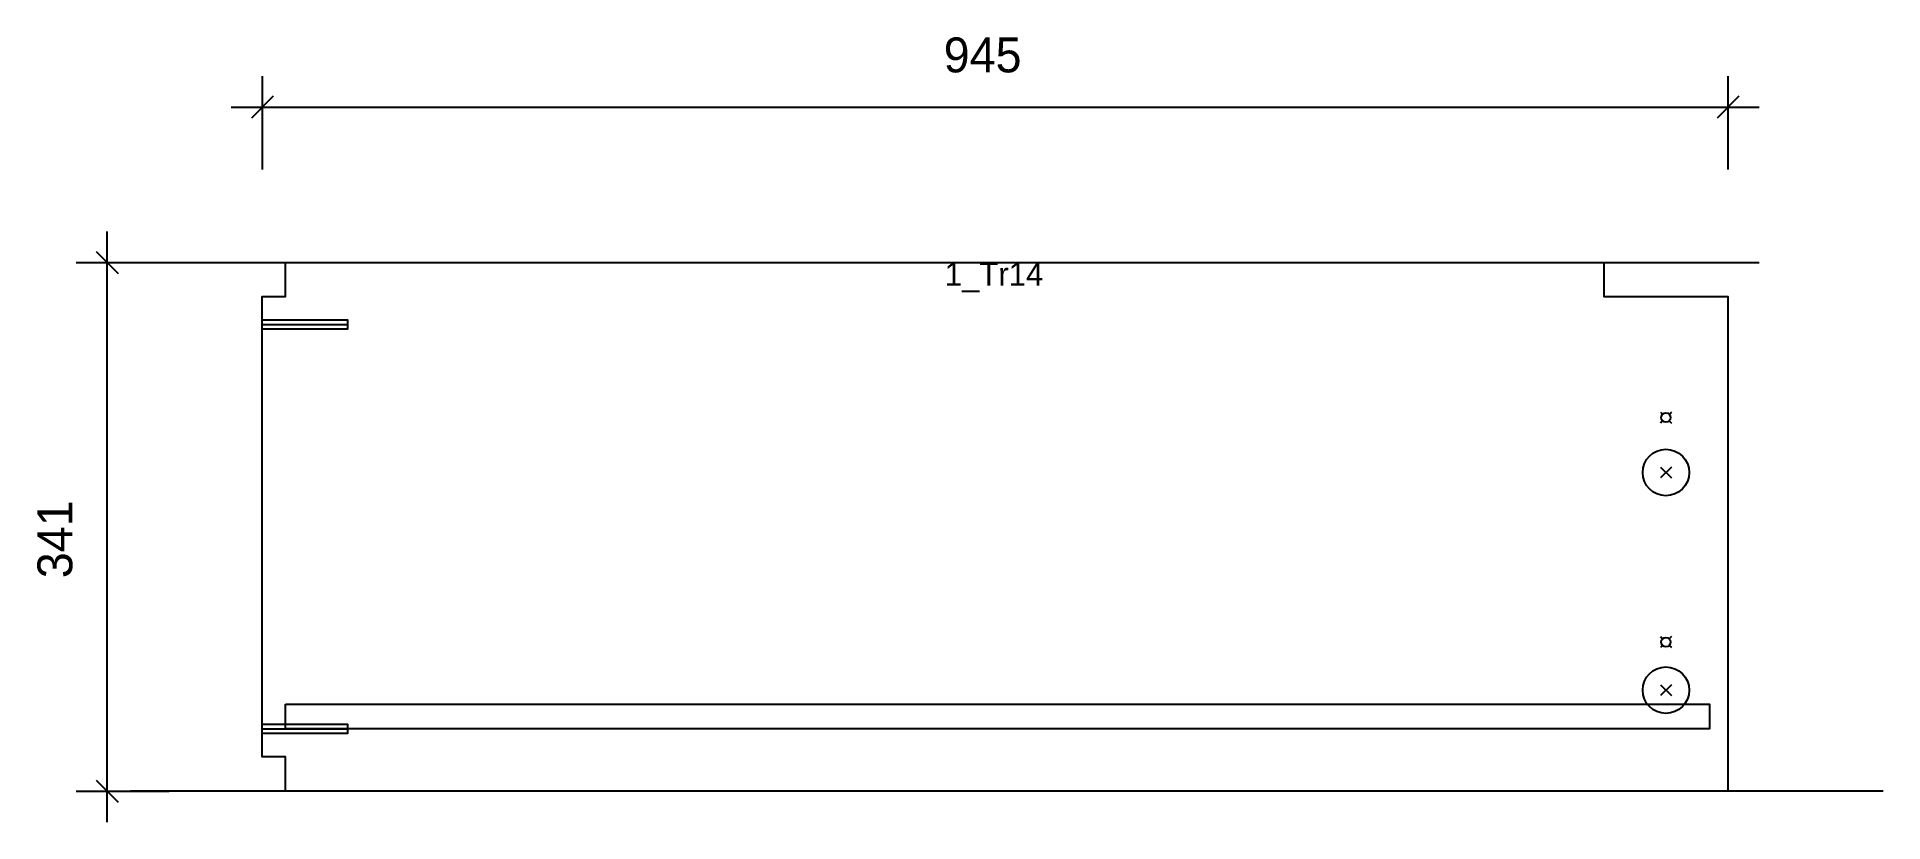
# Model space of a CAD drawing. Header units: millimetres. Extents: x -145 to 1045, y -20 to 486.
import ezdxf
from ezdxf.enums import TextEntityAlignment as Align

# ---------------------------------------------------------------- set-up
doc = ezdxf.new("R2010")
doc.units = ezdxf.units.MM
for name, color, linetype in [('CONTOUR', 7, 'CONTINUOUS'), ('CUT_RISER', 7, 'CONTINUOUS'), ('DIMLINES', 7, 'CONTINUOUS'), ('DIMLINESTEXT', 7, 'CONTINUOUS'), ('DRILLINGSOTHER', 7, 'CONTINUOUS'), ('DRILLINGSSIDE', 7, 'CONTINUOUS'), ('EXTRATREADBACKPROFILELINES', 7, 'CONTINUOUS'), ('EXTRATREADBACKPROFILELINESTEXT', 7, 'CONTINUOUS'), ('EXTRATREADFRONTPROFILELINES', 7, 'CONTINUOUS')]:
    doc.layers.add(name, color=color, linetype=linetype)

msp = doc.modelspace()

# ---------------------------------------------------------------- linework, layer by layer
at = {"layer": 'CONTOUR', "color": 0, "linetype": '0'}
msp.add_lwpolyline([(865, 340.683), (865, 318.683), (945, 318.683), (945, 0), (15, 0), (15, 22), (0, 22), (0, 318.683), (15, 318.683), (15, 340.683), (865, 340.683)], dxfattribs=at)
at = {"layer": 'CUT_RISER', "color": 1, "linetype": '1'}
msp.add_lwpolyline([(15, 56), (23, 56), (55.214, 56), (87.429, 56), (119.643, 56), (151.857, 56), (184.071, 56), (216.286, 56), (248.5, 56), (280.714, 56), (312.929, 56), (345.143, 56), (377.357, 56), (409.571, 56), (441.786, 56), (474, 56), (482, 56), (514.214, 56), (546.429, 56), (578.643, 56), (610.857, 56), (643.071, 56), (675.286, 56), (707.5, 56), (739.714, 56), (771.929, 56), (804.143, 56), (836.357, 56), (868.571, 56), (900.786, 56), (933, 56), (933, 52.8), (933, 40), (925, 40), (892.5, 40), (860, 40), (827.5, 40), (795, 40), (762.5, 40), (730, 40), (697.5, 40), (665, 40), (632.5, 40), (600, 40), (567.5, 40), (535, 40), (502.5, 40), (470, 40), (437.5, 40), (405, 40), (372.5, 40), (340, 40), (307.5, 40), (275, 40), (242.5, 40), (210, 40), (177.5, 40), (145, 40), (112.5, 40), (80, 40), (47.5, 40), (15, 40), (15, 43.2), (15, 56)], dxfattribs=at)
at = {"layer": 'DIMLINES', "color": 0}
for p, q in [((0, 460.683), (0, 400.683)), ((945, 460.683), (945, 400.683)), ((-20, 440.683), (965, 440.683)), ((7.071, 447.754), (-7.071, 433.612)), ((952.071, 447.754), (937.929, 433.612)), ((-100, -20), (-100, 360.683)), ((-107.071, 347.754), (-92.929, 333.612)), ((-120, 340.683), (-60, 340.683)), ((-120, 0), (-60, 0)), ((-107.071, 7.071), (-92.929, -7.071))]:
    msp.add_line(p, q, dxfattribs=at)
at = {"layer": 'DRILLINGSOTHER', "color": 3}
for p, q in [((902.879, 238.561), (901.464, 237.147)), ((901.466, 244.218), (902.879, 242.804)), ((908.536, 244.218), (907.121, 242.804)), ((907.121, 238.561), (908.534, 237.147)), ((908.536, 208.837), (901.464, 201.766)), ((901.466, 208.837), (908.534, 201.766)), ((901.466, 99.536), (902.879, 98.121)), ((908.536, 99.536), (907.121, 98.121)), ((902.879, 93.879), (901.464, 92.464)), ((907.121, 93.879), (908.534, 92.464)), ((908.536, 68.536), (901.464, 61.464)), ((901.466, 68.536), (908.534, 61.464))]:
    msp.add_line(p, q, dxfattribs=at)
for centre, radius in [((905, 240.683), 3), ((905, 205.301), 15), ((905, 96), 3), ((905, 65), 15)]:
    msp.add_circle(centre, radius, dxfattribs=at)
at = {"layer": 'DRILLINGSSIDE', "color": 3}
for p, q in [((0, 300.683), (55, 300.683)), ((0, 40), (55, 40))]:
    msp.add_line(p, q, dxfattribs=at)
at = {"layer": 'DRILLINGSSIDE', "color": 3, "linetype": '3'}
for points in [[(0, 303.683), (55, 303.683), (55, 297.683), (0, 297.683)], [(0, 43), (55, 43), (55, 37), (0, 37)]]:
    msp.add_lwpolyline(points, dxfattribs=at)
at = {"layer": 'EXTRATREADBACKPROFILELINES', "color": 2}
msp.add_line((-85, 340.683), (965, 340.683), dxfattribs=at)
at = {"layer": 'EXTRATREADFRONTPROFILELINES', "color": 2}
msp.add_line((1045, 0), (-85, 0), dxfattribs=at)

# ---------------------------------------------------------------- texts
at = {"layer": 'DIMLINESTEXT'}
msp.add_text('945', height=22.5, dxfattribs=at).set_placement((439.314, 485.683), align=Align.TOP_LEFT)
msp.add_text('341', height=22.5, rotation=90, dxfattribs=at).set_placement((-145, 137.156), align=Align.TOP_LEFT)
at = {"layer": 'EXTRATREADBACKPROFILELINESTEXT'}
msp.add_text('1_Tr14', height=15, dxfattribs=at).set_placement((440, 340.683), align=Align.TOP_LEFT)

doc.saveas('drawing.dxf')
